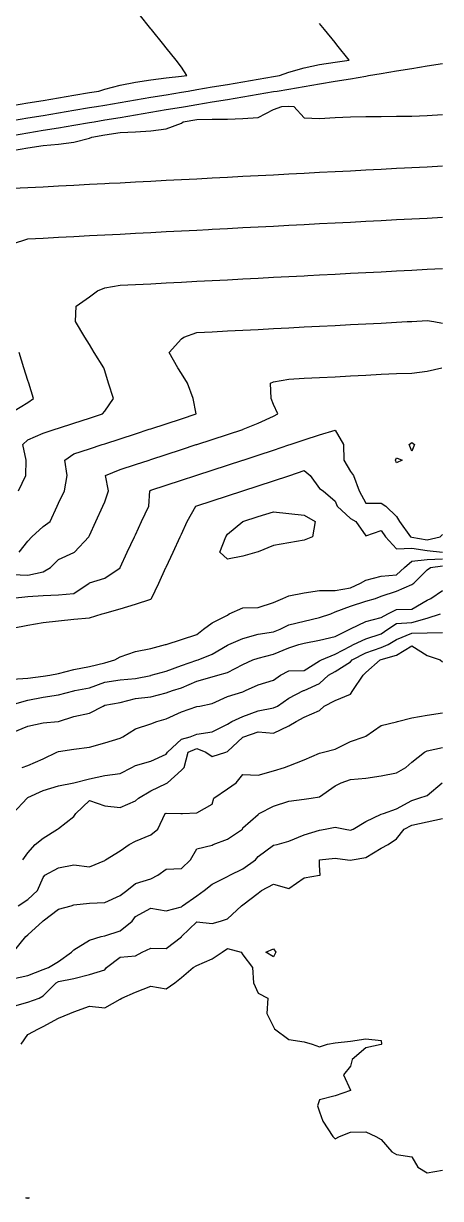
# Model space of a CAD drawing. Header units: metres. Extents: x 2681030 to 2681330, y 1246000 to 1246290.
# Drawn here: x 2681209.1 to 2681222.69, y 1246113.23 to 1246151.45 of the extents above; entities that cross this region are included whole.
import ezdxf

# ---------------------------------------------------------------- set-up
doc = ezdxf.new("R2010")
doc.units = ezdxf.units.M
doc.layers.add('BASIS_HOEHENLINIEN', color=8, linetype='Continuous')

msp = doc.modelspace()

# ---------------------------------------------------------------- linework, layer by layer
at = {"layer": 'BASIS_HOEHENLINIEN'}
for points in [[(2681208.75, 1246148.778, 429), (2681209.25, 1246148.862, 429), (2681209.75, 1246148.946, 429), (2681210.25, 1246149.03, 429), (2681210.75, 1246149.114, 429), (2681211.25, 1246149.198, 429), (2681211.562, 1246149.25, 429), (2681211.75, 1246149.309, 429), (2681212.25, 1246149.438, 429), (2681212.75, 1246149.536, 429), (2681213.25, 1246149.614, 429), (2681213.75, 1246149.677, 429), (2681214.25, 1246149.729, 429), (2681214.429, 1246149.75, 429), (2681214.25, 1246150.031, 429), (2681214.074, 1246150.25, 429), (2681213.75, 1246150.652, 429), (2681213.671, 1246150.75, 429), (2681213.269, 1246151.25, 429), (2681213.25, 1246151.274, 429), (2681212.867, 1246151.75, 429)], [(2681208.75, 1246148.291, 429.5), (2681209.25, 1246148.375, 429.5), (2681209.75, 1246148.459, 429.5), (2681210.25, 1246148.543, 429.5), (2681210.75, 1246148.627, 429.5), (2681211.25, 1246148.711, 429.5), (2681211.484, 1246148.75, 429.5), (2681211.75, 1246148.795, 429.5), (2681212.25, 1246148.879, 429.5), (2681212.75, 1246148.962, 429.5), (2681213.25, 1246149.046, 429.5), (2681213.75, 1246149.13, 429.5), (2681214.25, 1246149.214, 429.5), (2681214.463, 1246149.25, 429.5), (2681214.75, 1246149.298, 429.5), (2681215.25, 1246149.382, 429.5), (2681215.75, 1246149.466, 429.5), (2681216.25, 1246149.55, 429.5), (2681216.75, 1246149.634, 429.5), (2681217.25, 1246149.718, 429.5), (2681217.442, 1246149.75, 429.5), (2681217.75, 1246149.867, 429.5), (2681218.25, 1246150.009, 429.5), (2681218.75, 1246150.112, 429.5), (2681219.25, 1246150.192, 429.5), (2681219.716, 1246150.25, 429.5), (2681219.314, 1246150.75, 429.5), (2681219.25, 1246150.829, 429.5), (2681218.911, 1246151.25, 429.5), (2681218.75, 1246151.45, 429.5)], [(2681208.75, 1246147.804, 430), (2681209.25, 1246147.888, 430), (2681209.75, 1246147.972, 430), (2681210.25, 1246148.056, 430), (2681210.75, 1246148.14, 430), (2681211.25, 1246148.224, 430), (2681211.406, 1246148.25, 430), (2681211.75, 1246148.308, 430), (2681212.25, 1246148.392, 430), (2681212.75, 1246148.476, 430), (2681213.25, 1246148.56, 430), (2681213.75, 1246148.644, 430), (2681214.25, 1246148.727, 430), (2681214.384, 1246148.75, 430), (2681214.75, 1246148.811, 430), (2681215.25, 1246148.895, 430), (2681215.75, 1246148.979, 430), (2681216.25, 1246149.063, 430), (2681216.75, 1246149.147, 430), (2681217.25, 1246149.231, 430), (2681217.363, 1246149.25, 430), (2681217.75, 1246149.315, 430), (2681218.25, 1246149.399, 430), (2681218.75, 1246149.483, 430), (2681219.25, 1246149.567, 430), (2681219.75, 1246149.651, 430), (2681220.25, 1246149.732, 430), (2681220.342, 1246149.75, 430), (2681220.75, 1246149.823, 430), (2681221.25, 1246149.902, 430), (2681221.75, 1246149.986, 430), (2681222.25, 1246150.07, 430), (2681222.75, 1246150.144, 430)], [(2681208.75, 1246147.317, 430.5), (2681209.25, 1246147.401, 430.5), (2681209.75, 1246147.479, 430.5), (2681210.25, 1246147.518, 430.5), (2681210.75, 1246147.585, 430.5), (2681211.25, 1246147.718, 430.5), (2681211.327, 1246147.75, 430.5), (2681211.75, 1246147.821, 430.5), (2681212.25, 1246147.905, 430.5), (2681212.75, 1246147.924, 430.5), (2681213.25, 1246147.958, 430.5), (2681213.75, 1246148.026, 430.5), (2681214.25, 1246148.209, 430.5), (2681214.306, 1246148.25, 430.5), (2681214.75, 1246148.325, 430.5), (2681215.25, 1246148.337, 430.5), (2681215.75, 1246148.34, 430.5), (2681216.25, 1246148.352, 430.5), (2681216.75, 1246148.385, 430.5), (2681217.25, 1246148.648, 430.5), (2681217.521, 1246148.75, 430.5), (2681217.75, 1246148.756, 430.5), (2681217.904, 1246148.75, 430.5), (2681218.25, 1246148.375, 430.5), (2681218.75, 1246148.359, 430.5), (2681219.25, 1246148.392, 430.5), (2681219.75, 1246148.407, 430.5), (2681220.25, 1246148.417, 430.5), (2681220.75, 1246148.426, 430.5), (2681221.25, 1246148.432, 430.5), (2681221.75, 1246148.437, 430.5), (2681222.25, 1246148.457, 430.5), (2681222.75, 1246148.483, 430.5)], [(2681208.75, 1246146.086, 431), (2681209.25, 1246146.112, 431), (2681209.75, 1246146.138, 431), (2681210.25, 1246146.164, 431), (2681210.75, 1246146.19, 431), (2681211.25, 1246146.216, 431), (2681211.75, 1246146.242, 431), (2681211.897, 1246146.25, 431), (2681212.25, 1246146.268, 431), (2681212.75, 1246146.294, 431), (2681213.25, 1246146.32, 431), (2681213.75, 1246146.346, 431), (2681214.25, 1246146.372, 431), (2681214.75, 1246146.398, 431), (2681215.25, 1246146.424, 431), (2681215.75, 1246146.45, 431), (2681216.25, 1246146.476, 431), (2681216.75, 1246146.502, 431), (2681217.25, 1246146.528, 431), (2681217.75, 1246146.554, 431), (2681218.25, 1246146.58, 431), (2681218.75, 1246146.606, 431), (2681219.25, 1246146.632, 431), (2681219.75, 1246146.658, 431), (2681220.25, 1246146.684, 431), (2681220.75, 1246146.71, 431), (2681221.25, 1246146.736, 431), (2681221.511, 1246146.75, 431), (2681221.75, 1246146.762, 431), (2681222.25, 1246146.788, 431), (2681222.75, 1246146.814, 431)], [(2681208.75, 1246144.278, 431.5), (2681209.25, 1246144.442, 431.5), (2681209.75, 1246144.47, 431.5), (2681210.25, 1246144.496, 431.5), (2681210.75, 1246144.522, 431.5), (2681211.25, 1246144.548, 431.5), (2681211.75, 1246144.574, 431.5), (2681212.25, 1246144.6, 431.5), (2681212.75, 1246144.626, 431.5), (2681213.25, 1246144.652, 431.5), (2681213.75, 1246144.678, 431.5), (2681214.25, 1246144.704, 431.5), (2681214.75, 1246144.73, 431.5), (2681215.132, 1246144.75, 431.5), (2681215.25, 1246144.756, 431.5), (2681215.75, 1246144.782, 431.5), (2681216.25, 1246144.808, 431.5), (2681216.75, 1246144.834, 431.5), (2681217.25, 1246144.86, 431.5), (2681217.75, 1246144.886, 431.5), (2681218.25, 1246144.912, 431.5), (2681218.75, 1246144.938, 431.5), (2681219.25, 1246144.964, 431.5), (2681219.75, 1246144.99, 431.5), (2681220.25, 1246145.016, 431.5), (2681220.75, 1246145.042, 431.5), (2681221.25, 1246145.068, 431.5), (2681221.75, 1246145.094, 431.5), (2681222.25, 1246145.12, 431.5), (2681222.75, 1246145.146, 431.5)], [(2681208.947, 1246136.25, 432), (2681209.179, 1246136.75, 432), (2681209.191, 1246137.25, 432), (2681209.086, 1246137.75, 432), (2681209.25, 1246137.907, 432), (2681209.75, 1246138.122, 432), (2681210.142, 1246138.25, 432), (2681210.25, 1246138.285, 432), (2681210.75, 1246138.449, 432), (2681211.25, 1246138.612, 432), (2681211.673, 1246138.75, 432), (2681211.75, 1246138.843, 432), (2681212.034, 1246139.25, 432), (2681211.876, 1246139.75, 432), (2681211.75, 1246140.148, 432), (2681211.718, 1246140.25, 432), (2681211.411, 1246140.75, 432), (2681211.25, 1246141.011, 432), (2681211.102, 1246141.25, 432), (2681210.795, 1246141.75, 432), (2681210.825, 1246142.25, 432), (2681211.25, 1246142.56, 432), (2681211.511, 1246142.75, 432), (2681211.75, 1246142.846, 432), (2681212.25, 1246142.932, 432), (2681212.75, 1246142.958, 432), (2681213.25, 1246142.984, 432), (2681213.75, 1246143.01, 432), (2681214.25, 1246143.036, 432), (2681214.75, 1246143.062, 432), (2681215.25, 1246143.088, 432), (2681215.75, 1246143.114, 432), (2681216.25, 1246143.14, 432), (2681216.75, 1246143.166, 432), (2681217.25, 1246143.192, 432), (2681217.75, 1246143.218, 432), (2681218.25, 1246143.244, 432), (2681218.367, 1246143.25, 432), (2681218.75, 1246143.27, 432), (2681219.25, 1246143.296, 432), (2681219.75, 1246143.322, 432), (2681220.25, 1246143.348, 432), (2681220.75, 1246143.374, 432), (2681221.25, 1246143.4, 432), (2681221.75, 1246143.426, 432), (2681222.25, 1246143.452, 432), (2681222.75, 1246143.478, 432)], [(2681208.965, 1246134.25, 432.5), (2681209.25, 1246134.611, 432.5), (2681209.377, 1246134.75, 432.5), (2681209.75, 1246135.083, 432.5), (2681209.97, 1246135.25, 432.5), (2681210.204, 1246135.75, 432.5), (2681210.25, 1246135.849, 432.5), (2681210.436, 1246136.25, 432.5), (2681210.53, 1246136.75, 432.5), (2681210.457, 1246137.25, 432.5), (2681210.75, 1246137.45, 432.5), (2681211.25, 1246137.613, 432.5), (2681211.669, 1246137.75, 432.5), (2681211.75, 1246137.777, 432.5), (2681212.25, 1246137.94, 432.5), (2681212.75, 1246138.103, 432.5), (2681213.2, 1246138.25, 432.5), (2681213.25, 1246138.266, 432.5), (2681213.75, 1246138.43, 432.5), (2681214.25, 1246138.593, 432.5), (2681214.731, 1246138.75, 432.5), (2681214.631, 1246139.25, 432.5), (2681214.443, 1246139.75, 432.5), (2681214.25, 1246140.063, 432.5), (2681214.135, 1246140.25, 432.5), (2681213.854, 1246140.75, 432.5), (2681214.25, 1246141.19, 432.5), (2681214.329, 1246141.25, 432.5), (2681214.75, 1246141.394, 432.5), (2681215.25, 1246141.42, 432.5), (2681215.75, 1246141.446, 432.5), (2681216.25, 1246141.472, 432.5), (2681216.75, 1246141.498, 432.5), (2681217.25, 1246141.524, 432.5), (2681217.75, 1246141.55, 432.5), (2681218.25, 1246141.576, 432.5), (2681218.75, 1246141.602, 432.5), (2681219.25, 1246141.628, 432.5), (2681219.75, 1246141.654, 432.5), (2681220.25, 1246141.68, 432.5), (2681220.75, 1246141.706, 432.5), (2681221.25, 1246141.732, 432.5), (2681221.601, 1246141.75, 432.5), (2681221.75, 1246141.758, 432.5), (2681222.25, 1246141.789, 432.5), (2681222.468, 1246141.75, 432.5), (2681222.75, 1246141.703, 432.5)], [(2681208.75, 1246138.821, 431.5), (2681209.25, 1246139.122, 431.5), (2681209.436, 1246139.25, 431.5), (2681209.279, 1246139.75, 431.5), (2681209.25, 1246139.841, 431.5), (2681209.121, 1246140.25, 431.5), (2681208.963, 1246140.75, 431.5)], [(2681208.75, 1246133.527, 433), (2681209.25, 1246133.5, 433), (2681209.75, 1246133.616, 433), (2681209.988, 1246133.75, 433), (2681210.25, 1246134.011, 433), (2681210.75, 1246134.244, 433), (2681210.766, 1246134.25, 433), (2681211.228, 1246134.75, 433), (2681211.25, 1246134.797, 433), (2681211.461, 1246135.25, 433), (2681211.693, 1246135.75, 433), (2681211.75, 1246135.892, 433), (2681211.869, 1246136.25, 433), (2681211.776, 1246136.75, 433), (2681212.25, 1246136.941, 433), (2681212.75, 1246137.104, 433), (2681213.196, 1246137.25, 433), (2681213.25, 1246137.268, 433), (2681213.75, 1246137.431, 433), (2681214.25, 1246137.594, 433), (2681214.727, 1246137.75, 433), (2681214.75, 1246137.758, 433), (2681215.25, 1246137.921, 433), (2681215.75, 1246138.084, 433), (2681216.25, 1246138.247, 433), (2681216.258, 1246138.25, 433), (2681216.75, 1246138.448, 433), (2681217.25, 1246138.68, 433), (2681217.386, 1246138.75, 433), (2681217.25, 1246139.052, 433), (2681217.167, 1246139.25, 433), (2681217.147, 1246139.75, 433), (2681217.25, 1246139.791, 433), (2681217.75, 1246139.881, 433), (2681218.25, 1246139.907, 433), (2681218.75, 1246139.933, 433), (2681219.25, 1246139.959, 433), (2681219.75, 1246139.985, 433), (2681220.25, 1246140.011, 433), (2681220.75, 1246140.039, 433), (2681221.25, 1246140.06, 433), (2681221.75, 1246140.072, 433), (2681222.25, 1246140.136, 433), (2681222.728, 1246140.25, 433)], [(2681208.75, 1246132.755, 433.5), (2681209.25, 1246132.81, 433.5), (2681209.75, 1246132.848, 433.5), (2681210.25, 1246132.862, 433.5), (2681210.75, 1246132.907, 433.5), (2681211.239, 1246133.25, 433.5), (2681211.25, 1246133.256, 433.5), (2681211.75, 1246133.405, 433.5), (2681212.25, 1246133.747, 433.5), (2681212.253, 1246133.75, 433.5), (2681212.485, 1246134.25, 433.5), (2681212.718, 1246134.75, 433.5), (2681212.75, 1246134.82, 433.5), (2681212.95, 1246135.25, 433.5), (2681213.183, 1246135.75, 433.5), (2681213.219, 1246136.25, 433.5), (2681213.25, 1246136.269, 433.5), (2681213.75, 1246136.432, 433.5), (2681214.25, 1246136.596, 433.5), (2681214.723, 1246136.75, 433.5), (2681214.75, 1246136.759, 433.5), (2681215.25, 1246136.922, 433.5), (2681215.75, 1246137.086, 433.5), (2681216.25, 1246137.249, 433.5), (2681216.254, 1246137.25, 433.5), (2681216.75, 1246137.412, 433.5), (2681217.25, 1246137.575, 433.5), (2681217.75, 1246137.739, 433.5), (2681217.785, 1246137.75, 433.5), (2681218.25, 1246137.902, 433.5), (2681218.75, 1246138.065, 433.5), (2681219.25, 1246138.219, 433.5), (2681219.527, 1246137.75, 433.5), (2681219.533, 1246137.25, 433.5), (2681219.75, 1246136.876, 433.5), (2681219.854, 1246136.75, 433.5), (2681220.038, 1246136.25, 433.5), (2681220.25, 1246135.85, 433.5), (2681220.75, 1246135.843, 433.5), (2681220.9, 1246135.75, 433.5), (2681221.25, 1246135.414, 433.5), (2681221.354, 1246135.25, 433.5), (2681221.706, 1246134.75, 433.5), (2681221.75, 1246134.736, 433.5), (2681222.25, 1246134.65, 433.5), (2681222.674, 1246134.75, 433.5), (2681222.75, 1246134.826, 433.5)], [(2681221.836, 1246137.75, 433.5), (2681221.75, 1246137.543, 433.5), (2681221.663, 1246137.75, 433.5), (2681221.75, 1246137.817, 433.5), (2681221.836, 1246137.75, 433.5)], [(2681221.433, 1246137.25, 433.5), (2681221.25, 1246137.157, 433.5), (2681221.215, 1246137.25, 433.5), (2681221.25, 1246137.323, 433.5), (2681221.433, 1246137.25, 433.5)], [(2681208.75, 1246131.782, 434), (2681209.25, 1246131.879, 434), (2681209.75, 1246131.971, 434), (2681210.25, 1246132.019, 434), (2681210.75, 1246132.076, 434), (2681211.25, 1246132.12, 434), (2681211.67, 1246132.25, 434), (2681211.75, 1246132.273, 434), (2681212.25, 1246132.409, 434), (2681212.75, 1246132.565, 434), (2681213.25, 1246132.721, 434), (2681213.277, 1246132.75, 434), (2681213.509, 1246133.25, 434), (2681213.742, 1246133.75, 434), (2681213.75, 1246133.767, 434), (2681213.975, 1246134.25, 434), (2681214.207, 1246134.75, 434), (2681214.25, 1246134.842, 434), (2681214.44, 1246135.25, 434), (2681214.718, 1246135.75, 434), (2681214.75, 1246135.76, 434), (2681215.25, 1246135.924, 434), (2681215.75, 1246136.087, 434), (2681216.249, 1246136.25, 434), (2681216.25, 1246136.25, 434), (2681216.75, 1246136.413, 434), (2681217.25, 1246136.577, 434), (2681217.75, 1246136.74, 434), (2681217.779, 1246136.75, 434), (2681218.25, 1246136.909, 434), (2681218.443, 1246136.75, 434), (2681218.75, 1246136.329, 434), (2681218.863, 1246136.25, 434), (2681219.25, 1246135.912, 434), (2681219.316, 1246135.75, 434), (2681219.75, 1246135.351, 434), (2681219.924, 1246135.25, 434), (2681220.25, 1246134.779, 434), (2681220.75, 1246134.963, 434), (2681220.892, 1246134.75, 434), (2681221.25, 1246134.367, 434), (2681221.75, 1246134.38, 434), (2681222.25, 1246134.306, 434), (2681222.75, 1246134.255, 434)], [(2681216.701, 1246134.25, 434.5), (2681216.25, 1246134.125, 434.5), (2681215.75, 1246134.023, 434.5), (2681215.502, 1246134.25, 434.5), (2681215.697, 1246134.75, 434.5), (2681215.75, 1246134.84, 434.5), (2681216.245, 1246135.25, 434.5), (2681216.25, 1246135.252, 434.5), (2681216.75, 1246135.415, 434.5), (2681217.25, 1246135.56, 434.5), (2681217.75, 1246135.507, 434.5), (2681218.25, 1246135.457, 434.5), (2681218.609, 1246135.25, 434.5), (2681218.515, 1246134.75, 434.5), (2681218.25, 1246134.648, 434.5), (2681217.75, 1246134.561, 434.5), (2681217.25, 1246134.466, 434.5), (2681216.75, 1246134.265, 434.5), (2681216.701, 1246134.25, 434.5)], [(2681208.75, 1246130.123, 434.5), (2681209.25, 1246130.16, 434.5), (2681209.75, 1246130.219, 434.5), (2681209.959, 1246130.25, 434.5), (2681210.25, 1246130.312, 434.5), (2681210.75, 1246130.432, 434.5), (2681211.25, 1246130.536, 434.5), (2681211.75, 1246130.659, 434.5), (2681212.078, 1246130.75, 434.5), (2681212.25, 1246130.844, 434.5), (2681212.75, 1246131.021, 434.5), (2681213.25, 1246131.123, 434.5), (2681213.733, 1246131.25, 434.5), (2681213.75, 1246131.255, 434.5), (2681214.25, 1246131.408, 434.5), (2681214.75, 1246131.576, 434.5), (2681214.969, 1246131.75, 434.5), (2681215.25, 1246131.956, 434.5), (2681215.75, 1246132.207, 434.5), (2681215.8, 1246132.25, 434.5), (2681216.25, 1246132.442, 434.5), (2681216.75, 1246132.459, 434.5), (2681217.25, 1246132.619, 434.5), (2681217.548, 1246132.75, 434.5), (2681217.75, 1246132.828, 434.5), (2681218.25, 1246132.93, 434.5), (2681218.75, 1246133.01, 434.5), (2681219.25, 1246133.011, 434.5), (2681219.75, 1246133.089, 434.5), (2681220.084, 1246133.25, 434.5), (2681220.25, 1246133.345, 434.5), (2681220.75, 1246133.475, 434.5), (2681221.25, 1246133.519, 434.5), (2681221.517, 1246133.75, 434.5), (2681221.75, 1246133.965, 434.5), (2681222.25, 1246134.012, 434.5), (2681222.75, 1246134.033, 434.5)], [(2681208.75, 1246129.295, 435), (2681209.25, 1246129.443, 435), (2681209.75, 1246129.541, 435), (2681210.25, 1246129.61, 435), (2681210.75, 1246129.742, 435), (2681210.778, 1246129.75, 435), (2681211.25, 1246129.843, 435), (2681211.75, 1246130.03, 435), (2681212.25, 1246130.096, 435), (2681212.75, 1246130.143, 435), (2681213.25, 1246130.246, 435), (2681213.264, 1246130.25, 435), (2681213.75, 1246130.382, 435), (2681214.25, 1246130.57, 435), (2681214.75, 1246130.736, 435), (2681214.791, 1246130.75, 435), (2681215.25, 1246130.938, 435), (2681215.75, 1246131.234, 435), (2681215.791, 1246131.25, 435), (2681216.25, 1246131.449, 435), (2681216.75, 1246131.589, 435), (2681217.25, 1246131.659, 435), (2681217.468, 1246131.75, 435), (2681217.75, 1246131.891, 435), (2681218.25, 1246132.014, 435), (2681218.75, 1246132.124, 435), (2681219.115, 1246132.25, 435), (2681219.25, 1246132.312, 435), (2681219.75, 1246132.492, 435), (2681220.25, 1246132.66, 435), (2681220.569, 1246132.75, 435), (2681220.75, 1246132.822, 435), (2681221.25, 1246132.985, 435), (2681221.75, 1246133.198, 435), (2681221.816, 1246133.25, 435), (2681222.25, 1246133.675, 435), (2681222.36, 1246133.75, 435), (2681222.75, 1246133.813, 435)], [(2681208.75, 1246128.39, 435.5), (2681209.25, 1246128.59, 435.5), (2681209.75, 1246128.707, 435.5), (2681210.238, 1246128.75, 435.5), (2681210.25, 1246128.751, 435.5), (2681210.75, 1246128.905, 435.5), (2681211.25, 1246129.017, 435.5), (2681211.702, 1246129.25, 435.5), (2681211.75, 1246129.275, 435.5), (2681212.25, 1246129.36, 435.5), (2681212.75, 1246129.498, 435.5), (2681213.25, 1246129.551, 435.5), (2681213.75, 1246129.677, 435.5), (2681213.956, 1246129.75, 435.5), (2681214.25, 1246129.842, 435.5), (2681214.75, 1246130.054, 435.5), (2681215.25, 1246130.204, 435.5), (2681215.433, 1246130.25, 435.5), (2681215.75, 1246130.343, 435.5), (2681216.25, 1246130.604, 435.5), (2681216.575, 1246130.75, 435.5), (2681216.75, 1246130.811, 435.5), (2681217.25, 1246130.932, 435.5), (2681217.75, 1246131.144, 435.5), (2681218.07, 1246131.25, 435.5), (2681218.25, 1246131.298, 435.5), (2681218.75, 1246131.395, 435.5), (2681219.25, 1246131.509, 435.5), (2681219.733, 1246131.75, 435.5), (2681219.75, 1246131.758, 435.5), (2681220.25, 1246131.996, 435.5), (2681220.75, 1246132.133, 435.5), (2681220.97, 1246132.25, 435.5), (2681221.25, 1246132.389, 435.5), (2681221.75, 1246132.395, 435.5), (2681222.25, 1246132.697, 435.5), (2681222.367, 1246132.75, 435.5), (2681222.75, 1246133.007, 435.5)], [(2681209.063, 1246127.25, 436), (2681209.25, 1246127.314, 436), (2681209.75, 1246127.527, 436), (2681210.191, 1246127.75, 436), (2681210.25, 1246127.775, 436), (2681210.75, 1246127.851, 436), (2681211.25, 1246127.91, 436), (2681211.75, 1246128.051, 436), (2681212.25, 1246128.201, 436), (2681212.34, 1246128.25, 436), (2681212.75, 1246128.507, 436), (2681213.25, 1246128.671, 436), (2681213.45, 1246128.75, 436), (2681213.75, 1246128.838, 436), (2681214.25, 1246129.056, 436), (2681214.75, 1246129.23, 436), (2681214.85, 1246129.25, 436), (2681215.25, 1246129.33, 436), (2681215.75, 1246129.554, 436), (2681216.25, 1246129.706, 436), (2681216.337, 1246129.75, 436), (2681216.75, 1246129.942, 436), (2681217.25, 1246130.089, 436), (2681217.477, 1246130.25, 436), (2681217.75, 1246130.398, 436), (2681218.25, 1246130.408, 436), (2681218.75, 1246130.714, 436), (2681218.813, 1246130.75, 436), (2681219.25, 1246130.935, 436), (2681219.75, 1246131.2, 436), (2681219.851, 1246131.25, 436), (2681220.25, 1246131.437, 436), (2681220.75, 1246131.599, 436), (2681220.972, 1246131.75, 436), (2681221.25, 1246131.928, 436), (2681221.75, 1246131.971, 436), (2681222.25, 1246132.109, 436), (2681222.69, 1246132.25, 436)], [(2681208.763, 1246125.75, 436.5), (2681209.223, 1246126.25, 436.5), (2681209.25, 1246126.272, 436.5), (2681209.75, 1246126.504, 436.5), (2681210.25, 1246126.656, 436.5), (2681210.746, 1246126.75, 436.5), (2681210.75, 1246126.751, 436.5), (2681211.25, 1246126.878, 436.5), (2681211.75, 1246126.991, 436.5), (2681212.25, 1246127.054, 436.5), (2681212.631, 1246127.25, 436.5), (2681212.75, 1246127.314, 436.5), (2681213.25, 1246127.452, 436.5), (2681213.75, 1246127.685, 436.5), (2681213.793, 1246127.75, 436.5), (2681214.25, 1246128.176, 436.5), (2681214.538, 1246128.25, 436.5), (2681214.75, 1246128.337, 436.5), (2681215.25, 1246128.407, 436.5), (2681215.75, 1246128.659, 436.5), (2681215.895, 1246128.75, 436.5), (2681216.25, 1246128.906, 436.5), (2681216.75, 1246129.088, 436.5), (2681217.25, 1246129.194, 436.5), (2681217.376, 1246129.25, 436.5), (2681217.75, 1246129.505, 436.5), (2681218.224, 1246129.75, 436.5), (2681218.25, 1246129.758, 436.5), (2681218.75, 1246129.983, 436.5), (2681219.043, 1246130.25, 436.5), (2681219.25, 1246130.373, 436.5), (2681219.75, 1246130.687, 436.5), (2681219.814, 1246130.75, 436.5), (2681220.25, 1246130.983, 436.5), (2681220.75, 1246131.152, 436.5), (2681220.986, 1246131.25, 436.5), (2681221.25, 1246131.41, 436.5), (2681221.75, 1246131.621, 436.5), (2681222.25, 1246131.625, 436.5), (2681222.75, 1246131.642, 436.5)], [(2681209.087, 1246124.25, 437), (2681209.25, 1246124.471, 437), (2681209.486, 1246124.75, 437), (2681209.75, 1246124.954, 437), (2681210.216, 1246125.25, 437), (2681210.25, 1246125.27, 437), (2681210.75, 1246125.654, 437), (2681210.807, 1246125.75, 437), (2681211.25, 1246126.18, 437), (2681211.75, 1246126.001, 437), (2681212.25, 1246125.952, 437), (2681212.75, 1246126.162, 437), (2681212.856, 1246126.25, 437), (2681213.25, 1246126.487, 437), (2681213.75, 1246126.726, 437), (2681213.794, 1246126.75, 437), (2681214.25, 1246127.165, 437), (2681214.334, 1246127.25, 437), (2681214.467, 1246127.75, 437), (2681214.75, 1246127.867, 437), (2681215.047, 1246127.75, 437), (2681215.25, 1246127.606, 437), (2681215.695, 1246127.75, 437), (2681215.75, 1246127.77, 437), (2681216.25, 1246128.235, 437), (2681216.281, 1246128.25, 437), (2681216.75, 1246128.411, 437), (2681217.25, 1246128.371, 437), (2681217.75, 1246128.602, 437), (2681217.989, 1246128.75, 437), (2681218.25, 1246128.889, 437), (2681218.75, 1246129.108, 437), (2681218.899, 1246129.25, 437), (2681219.25, 1246129.429, 437), (2681219.75, 1246129.638, 437), (2681219.833, 1246129.75, 437), (2681220.164, 1246130.25, 437), (2681220.25, 1246130.335, 437), (2681220.722, 1246130.75, 437), (2681220.75, 1246130.761, 437), (2681221.25, 1246130.899, 437), (2681221.75, 1246131.209, 437), (2681222.25, 1246130.898, 437), (2681222.672, 1246130.75, 437), (2681222.75, 1246130.689, 437)], [(2681208.934, 1246122.75, 437.5), (2681209.25, 1246122.959, 437.5), (2681209.565, 1246123.25, 437.5), (2681209.75, 1246123.672, 437.5), (2681209.796, 1246123.75, 437.5), (2681210.25, 1246123.983, 437.5), (2681210.75, 1246124.082, 437.5), (2681211.25, 1246124.016, 437.5), (2681211.75, 1246124.231, 437.5), (2681211.78, 1246124.25, 437.5), (2681212.25, 1246124.543, 437.5), (2681212.547, 1246124.75, 437.5), (2681212.75, 1246124.851, 437.5), (2681213.25, 1246125.062, 437.5), (2681213.485, 1246125.25, 437.5), (2681213.715, 1246125.75, 437.5), (2681213.75, 1246125.77, 437.5), (2681214.227, 1246125.75, 437.5), (2681214.25, 1246125.749, 437.5), (2681214.287, 1246125.75, 437.5), (2681214.75, 1246125.774, 437.5), (2681215.25, 1246126.059, 437.5), (2681215.306, 1246126.25, 437.5), (2681215.75, 1246126.554, 437.5), (2681216.034, 1246126.75, 437.5), (2681216.25, 1246127.024, 437.5), (2681216.75, 1246126.999, 437.5), (2681217.25, 1246127.14, 437.5), (2681217.601, 1246127.25, 437.5), (2681217.75, 1246127.308, 437.5), (2681218.25, 1246127.5, 437.5), (2681218.75, 1246127.717, 437.5), (2681218.879, 1246127.75, 437.5), (2681219.25, 1246127.842, 437.5), (2681219.75, 1246128.1, 437.5), (2681220.195, 1246128.25, 437.5), (2681220.25, 1246128.272, 437.5), (2681220.75, 1246128.616, 437.5), (2681221.25, 1246128.738, 437.5), (2681221.288, 1246128.75, 437.5), (2681221.75, 1246128.865, 437.5), (2681222.25, 1246128.949, 437.5), (2681222.75, 1246129.026, 437.5)], [(2681208.766, 1246121.25, 438), (2681209.181, 1246121.75, 438), (2681209.25, 1246121.813, 438), (2681209.732, 1246122.25, 438), (2681209.75, 1246122.266, 438), (2681210.25, 1246122.641, 438), (2681210.659, 1246122.75, 438), (2681210.75, 1246122.779, 438), (2681211.25, 1246122.842, 438), (2681211.75, 1246122.86, 438), (2681212.25, 1246123.091, 438), (2681212.47, 1246123.25, 438), (2681212.75, 1246123.482, 438), (2681213.25, 1246123.631, 438), (2681213.478, 1246123.75, 438), (2681213.75, 1246123.946, 438), (2681214.25, 1246123.97, 438), (2681214.544, 1246124.25, 438), (2681214.75, 1246124.6, 438), (2681215.25, 1246124.725, 438), (2681215.28, 1246124.75, 438), (2681215.75, 1246124.918, 438), (2681216.232, 1246125.25, 438), (2681216.25, 1246125.284, 438), (2681216.75, 1246125.723, 438), (2681216.778, 1246125.75, 438), (2681217.25, 1246125.994, 438), (2681217.75, 1246126.151, 438), (2681218.25, 1246126.221, 438), (2681218.472, 1246126.25, 438), (2681218.75, 1246126.295, 438), (2681219.25, 1246126.65, 438), (2681219.45, 1246126.75, 438), (2681219.75, 1246126.857, 438), (2681220.25, 1246126.908, 438), (2681220.75, 1246126.979, 438), (2681221.25, 1246127.082, 438), (2681221.557, 1246127.25, 438), (2681221.75, 1246127.425, 438), (2681222.16, 1246127.75, 438), (2681222.25, 1246127.789, 438), (2681222.75, 1246127.902, 438)], [(2681208.75, 1246120.381, 438.5), (2681209.25, 1246120.486, 438.5), (2681209.75, 1246120.676, 438.5), (2681209.917, 1246120.75, 438.5), (2681210.25, 1246120.945, 438.5), (2681210.669, 1246121.25, 438.5), (2681210.75, 1246121.32, 438.5), (2681211.25, 1246121.63, 438.5), (2681211.638, 1246121.75, 438.5), (2681211.75, 1246121.781, 438.5), (2681212.25, 1246121.937, 438.5), (2681212.648, 1246122.25, 438.5), (2681212.75, 1246122.404, 438.5), (2681213.25, 1246122.672, 438.5), (2681213.75, 1246122.592, 438.5), (2681214.25, 1246122.722, 438.5), (2681214.283, 1246122.75, 438.5), (2681214.75, 1246123.08, 438.5), (2681214.989, 1246123.25, 438.5), (2681215.25, 1246123.46, 438.5), (2681215.75, 1246123.71, 438.5), (2681215.825, 1246123.75, 438.5), (2681216.25, 1246123.952, 438.5), (2681216.665, 1246124.25, 438.5), (2681216.75, 1246124.353, 438.5), (2681217.25, 1246124.72, 438.5), (2681217.367, 1246124.75, 438.5), (2681217.75, 1246124.851, 438.5), (2681218.25, 1246125.056, 438.5), (2681218.75, 1246125.21, 438.5), (2681218.934, 1246125.25, 438.5), (2681219.25, 1246125.314, 438.5), (2681219.576, 1246125.25, 438.5), (2681219.75, 1246125.215, 438.5), (2681219.837, 1246125.25, 438.5), (2681220.25, 1246125.491, 438.5), (2681220.75, 1246125.729, 438.5), (2681220.826, 1246125.75, 438.5), (2681221.25, 1246125.911, 438.5), (2681221.75, 1246126.18, 438.5), (2681221.981, 1246126.25, 438.5), (2681222.25, 1246126.34, 438.5), (2681222.735, 1246126.75, 438.5)], [(2681208.75, 1246119.477, 439), (2681209.25, 1246119.62, 439), (2681209.618, 1246119.75, 439), (2681209.75, 1246119.821, 439), (2681210.172, 1246120.25, 439), (2681210.25, 1246120.296, 439), (2681210.75, 1246120.393, 439), (2681211.25, 1246120.521, 439), (2681211.75, 1246120.668, 439), (2681211.806, 1246120.75, 439), (2681212.25, 1246121.08, 439), (2681212.75, 1246121.123, 439), (2681212.97, 1246121.25, 439), (2681213.25, 1246121.378, 439), (2681213.75, 1246121.364, 439), (2681214.25, 1246121.748, 439), (2681214.253, 1246121.75, 439), (2681214.75, 1246122.233, 439), (2681215.25, 1246122.172, 439), (2681215.518, 1246122.25, 439), (2681215.75, 1246122.327, 439), (2681216.207, 1246122.75, 439), (2681216.25, 1246122.784, 439), (2681216.75, 1246123.168, 439), (2681216.854, 1246123.25, 439), (2681217.25, 1246123.458, 439), (2681217.75, 1246123.311, 439), (2681218.25, 1246123.66, 439), (2681218.75, 1246123.746, 439), (2681218.763, 1246123.75, 439), (2681218.75, 1246124.069, 439), (2681218.748, 1246124.25, 439), (2681218.75, 1246124.251, 439), (2681219.25, 1246124.298, 439), (2681219.656, 1246124.25, 439), (2681219.75, 1246124.237, 439), (2681219.809, 1246124.25, 439), (2681220.25, 1246124.328, 439), (2681220.75, 1246124.626, 439), (2681220.976, 1246124.75, 439), (2681221.25, 1246124.93, 439), (2681221.507, 1246125.25, 439), (2681221.75, 1246125.372, 439), (2681222.25, 1246125.488, 439), (2681222.75, 1246125.596, 439)], [(2681209.034, 1246118.25, 439.5), (2681209.25, 1246118.572, 439.5), (2681209.595, 1246118.75, 439.5), (2681209.75, 1246118.828, 439.5), (2681210.25, 1246119.103, 439.5), (2681210.612, 1246119.25, 439.5), (2681210.75, 1246119.299, 439.5), (2681211.25, 1246119.485, 439.5), (2681211.75, 1246119.43, 439.5), (2681212.25, 1246119.713, 439.5), (2681212.303, 1246119.75, 439.5), (2681212.75, 1246119.949, 439.5), (2681213.25, 1246120.136, 439.5), (2681213.75, 1246120.048, 439.5), (2681214.031, 1246120.25, 439.5), (2681214.25, 1246120.426, 439.5), (2681214.63, 1246120.75, 439.5), (2681214.75, 1246120.813, 439.5), (2681215.25, 1246121.028, 439.5), (2681215.573, 1246121.25, 439.5), (2681215.75, 1246121.368, 439.5), (2681216.19, 1246121.25, 439.5), (2681216.25, 1246121.163, 439.5), (2681216.562, 1246120.75, 439.5), (2681216.593, 1246120.25, 439.5), (2681216.75, 1246119.911, 439.5), (2681217.064, 1246119.75, 439.5), (2681217.034, 1246119.25, 439.5), (2681217.25, 1246118.815, 439.5), (2681217.279, 1246118.75, 439.5), (2681217.75, 1246118.408, 439.5), (2681218.25, 1246118.328, 439.5), (2681218.502, 1246118.25, 439.5), (2681218.75, 1246118.169, 439.5), (2681219.001, 1246118.25, 439.5), (2681219.25, 1246118.297, 439.5), (2681219.75, 1246118.345, 439.5), (2681220.25, 1246118.421, 439.5), (2681220.75, 1246118.369, 439.5), (2681220.76, 1246118.25, 439.5), (2681220.75, 1246118.24, 439.5), (2681220.25, 1246118.131, 439.5), (2681219.804, 1246117.75, 439.5), (2681219.75, 1246117.541, 439.5), (2681219.524, 1246117.25, 439.5), (2681219.75, 1246116.756, 439.5), (2681219.751, 1246116.75, 439.5), (2681219.75, 1246116.741, 439.5), (2681219.25, 1246116.57, 439.5), (2681218.75, 1246116.446, 439.5), (2681218.676, 1246116.25, 439.5), (2681218.75, 1246116.056, 439.5), (2681218.855, 1246115.75, 439.5), (2681219.175, 1246115.25, 439.5), (2681219.25, 1246115.173, 439.5), (2681219.399, 1246115.25, 439.5), (2681219.75, 1246115.39, 439.5), (2681220.25, 1246115.405, 439.5), (2681220.581, 1246115.25, 439.5), (2681220.75, 1246115.15, 439.5), (2681221.1, 1246114.75, 439.5), (2681221.25, 1246114.66, 439.5), (2681221.75, 1246114.59, 439.5), (2681221.949, 1246114.25, 439.5), (2681222.25, 1246114.068, 439.5), (2681222.75, 1246114.153, 439.5)], [(2681217.327, 1246121.25, 439.5), (2681217.25, 1246121.094, 439.5), (2681216.997, 1246121.25, 439.5), (2681217.25, 1246121.357, 439.5), (2681217.327, 1246121.25, 439.5)], [(2681209.288, 1246113.25, 440), (2681209.25, 1246113.234, 440), (2681209.181, 1246113.25, 440), (2681209.25, 1246113.254, 440), (2681209.288, 1246113.25, 440)]]:
    msp.add_polyline3d(points, dxfattribs=at)

doc.saveas('drawing.dxf')
